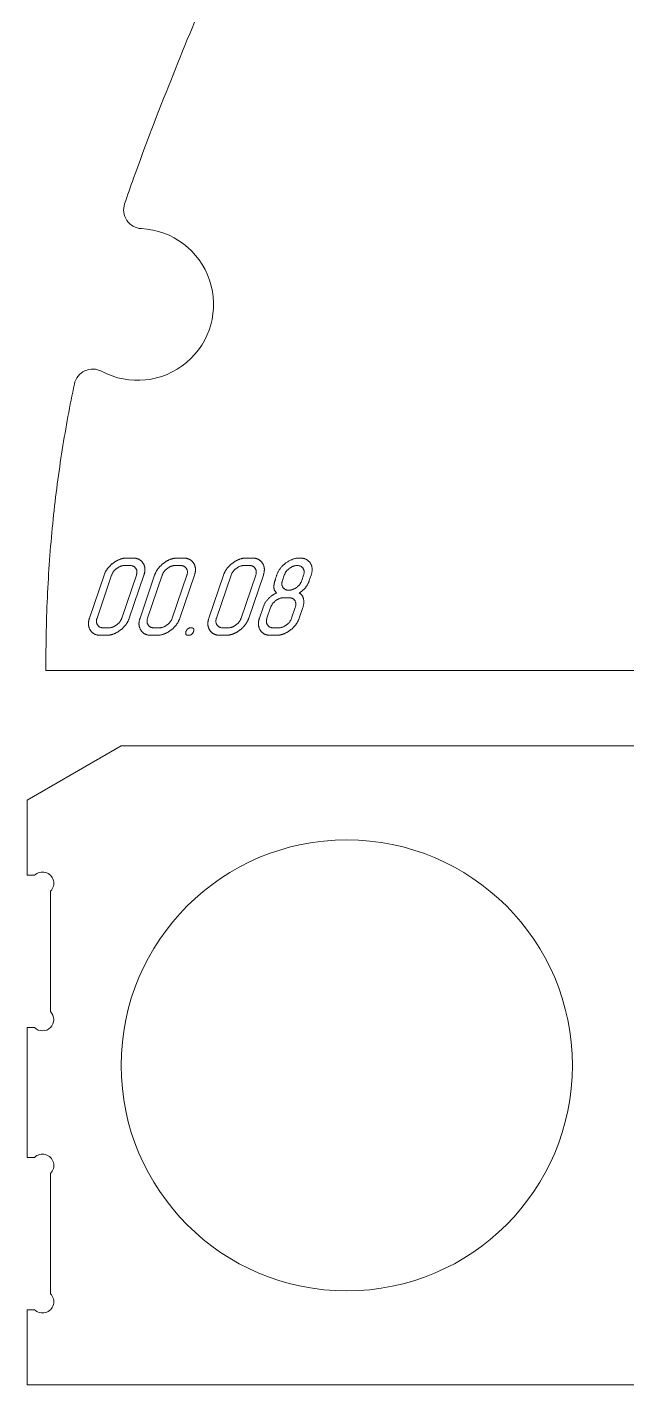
# Model space of a CAD drawing. Header units: millimetres. Extents: x 14 to 1461, y -733 to -10.
# Drawn here: x 727.6 to 887.1, y -732.7 to -371.4 of the extents above; entities that cross this region are included whole.
import ezdxf

# ---------------------------------------------------------------- set-up
doc = ezdxf.new("R2010")
doc.units = ezdxf.units.MM
doc.layers.add('Cut', color=7, linetype='Continuous', lineweight=0)
doc.layers.add('Mark', color=7, linetype='Continuous', lineweight=0)

msp = doc.modelspace()

# ---------------------------------------------------------------- linework, layer by layer
at = {"layer": 'Cut'}
for points in [[(1411.234573, -542.55902), (732.63, -542.55902), (732.623582, -541.231834), (732.621736, -539.909447), (732.624431, -538.591835), (732.631639, -537.278976), (732.643328, -535.970848), (732.659468, -534.667429), (732.68003, -533.368697), (732.704984, -532.074629), (732.734298, -530.785204), (732.767944, -529.500398), (732.80589, -528.220189), (732.848107, -526.944556), (732.894565, -525.673475), (732.945233, -524.406926), (733.000082, -523.144885), (733.059081, -521.88733), (733.1222, -520.634238), (733.189409, -519.385589), (733.260678, -518.141359), (733.335976, -516.901526), (733.415274, -515.666068), (733.498542, -514.434962), (733.585749, -513.208187), (733.676864, -511.98572), (733.77186, -510.767538), (733.870703, -509.55362), (733.973366, -508.343943), (734.079817, -507.138486), (734.190027, -505.937225), (734.303965, -504.740138), (734.421602, -503.547203), (734.542907, -502.358399), (734.667849, -501.173702), (734.796399, -499.99309), (734.928528, -498.816542), (735.064203, -497.644034), (735.203396, -496.475545), (735.346077, -495.311052), (735.492214, -494.150534), (735.641779, -492.993967), (735.794741, -491.841329), (735.951069, -490.692599), (736.110734, -489.547754), (736.273706, -488.406771), (736.439954, -487.269629), (736.609448, -486.136305), (736.782158, -485.006777), (736.958054, -483.881022), (737.137107, -482.759019), (737.319284, -481.640745), (737.504558, -480.526177), (737.692897, -479.415295), (737.884271, -478.308074), (738.078651, -477.204494), (738.276005, -476.104531), (738.476305, -475.008164), (738.679519, -473.91537), (738.885618, -472.826127), (739.094571, -471.740413), (739.306349, -470.658205), (739.520921, -469.579481), (739.738257, -468.504219), (739.958328, -467.432397), (740.181101, -466.363992, -0.5006542895), (747.440506, -462.987421, 1.249657717), (758.027514, -425.018893, -0.4985283117), (753.551555, -418.405332), (753.844294, -417.553049), (754.138038, -416.702707), (754.432765, -415.854289), (754.72845, -415.007777), (755.025071, -414.163154), (755.322604, -413.320404), (755.621025, -412.479507), (755.920312, -411.640449), (756.521389, -409.967775), (757.125646, -408.302243), (757.732898, -406.643715), (758.342957, -404.992054), (758.955636, -403.34712), (759.570748, -401.708777), (760.188106, -400.076885), (760.807524, -398.451306), (761.428815, -396.831903), (762.051791, -395.218537), (762.676266, -393.611071), (763.302052, -392.009365), (763.928963, -390.413282), (764.556813, -388.822684), (765.185413, -387.237433), (765.814577, -385.65739), (766.444118, -384.082417), (767.073849, -382.512377), (767.703583, -380.94713), (768.333134, -379.38654), (768.962314, -377.830467), (769.590937, -376.278774), (770.218815, -374.731323), (770.845761, -373.187975), (771.47159, -371.648592), (772.096113, -370.113036)], [(1067.62932, -732.65666), (727.63, -732.65666), (727.63, -712.6567), (729.587347, -712.6567, 1), (733.829988, -708.414059), (733.829988, -676.399422, 1), (729.587347, -672.156781), (727.63, -672.156781), (727.63, -637.590607), (729.587347, -637.590607, 1), (733.829988, -633.347966), (733.829988, -601.333329, 1), (729.587347, -597.090688), (727.63, -597.090688), (727.63, -577.090728), (752.62995, -562.657), (1042.62937, -562.657)]]:
    msp.add_lwpolyline(points, format="xyb", dxfattribs=at)
msp.add_circle((812.62983, -647.65683), 59.99988, dxfattribs=at)
at = {"layer": 'Mark'}
for points in [[(747.211516, -533.23075), (748.640084, -533.23075), (748.759707, -533.229446), (748.879095, -533.225537), (748.998249, -533.219021), (749.117167, -533.209898), (749.235851, -533.198169), (749.3543, -533.183834), (749.472514, -533.166892), (749.590494, -533.147344), (749.708239, -533.12519), (749.825749, -533.100429), (749.943024, -533.073061), (750.060064, -533.043088), (750.17687, -533.010508), (750.293441, -532.975321), (750.409777, -532.937528), (750.525879, -532.897129), (750.641745, -532.854123), (750.757377, -532.80851), (750.872774, -532.760292), (750.987936, -532.709467), (751.102864, -532.656035), (751.217557, -532.599997), (751.332015, -532.541353), (751.446238, -532.480102), (751.560227, -532.416245), (751.67398, -532.349782), (751.787499, -532.280712), (751.900783, -532.209035), (752.013833, -532.134752), (752.126647, -532.057863), (752.239227, -531.978368), (752.351572, -531.896266), (752.462678, -531.812306), (752.571539, -531.727236), (752.678155, -531.641058), (752.782527, -531.55377), (752.884654, -531.465373), (752.984537, -531.375866), (753.082175, -531.285251), (753.177568, -531.193526), (753.270717, -531.100691), (753.361622, -531.006748), (753.450281, -530.911695), (753.536697, -530.815532), (753.620867, -530.718261), (753.702793, -530.61988), (753.782475, -530.520389), (753.859912, -530.41979), (753.935104, -530.318081), (754.008052, -530.215263), (754.078756, -530.111335), (754.147214, -530.006298), (754.213429, -529.900152), (754.277398, -529.792897), (754.339123, -529.684532), (754.398604, -529.575058), (754.45584, -529.464475), (754.510831, -529.352782), (754.563578, -529.23998), (754.61408, -529.126068), (754.662338, -529.011048), (754.708351, -528.894918), (754.752119, -528.777679), (754.793643, -528.65933), (758.677564, -517.230782), (758.716383, -517.112705), (758.752203, -516.995726), (758.785025, -516.879842), (758.814849, -516.765055), (758.841674, -516.651363), (758.865501, -516.538768), (758.88633, -516.42727), (758.904161, -516.316867), (758.918993, -516.207561), (758.930826, -516.099351), (758.939662, -515.992237), (758.945499, -515.88622), (758.948337, -515.781299), (758.948177, -515.677473), (758.945019, -515.574745), (758.938863, -515.473112), (758.929708, -515.372576), (758.917555, -515.273136), (758.902404, -515.174792), (758.884254, -515.077544), (758.863106, -514.981393), (758.83896, -514.886337), (758.811815, -514.792378), (758.781672, -514.699516), (758.74853, -514.607749), (758.712391, -514.517079), (758.673253, -514.427505), (758.631116, -514.339027), (758.585981, -514.251645), (758.537848, -514.16536), (758.486717, -514.080171), (758.432587, -513.996078), (758.375961, -513.913839), (758.317339, -513.83421), (758.256723, -513.757192), (758.194113, -513.682785), (758.129507, -513.610989), (758.062907, -513.541804), (757.994312, -513.475229), (757.923722, -513.411265), (757.851138, -513.349912), (757.776559, -513.291169), (757.699985, -513.235038), (757.621416, -513.181517), (757.540852, -513.130607), (757.458294, -513.082307), (757.373741, -513.036619), (757.287193, -512.993541), (757.198651, -512.953074), (757.108113, -512.915218), (757.015581, -512.879972), (756.921054, -512.847338), (756.824533, -512.817314), (756.726017, -512.789901), (756.625505, -512.765098), (756.523, -512.742907), (756.418499, -512.723326), (756.312004, -512.706356), (756.203514, -512.691997), (756.093029, -512.680248), (755.980549, -512.671111), (755.866075, -512.664584), (755.749606, -512.660667), (755.631142, -512.659362), (754.202573, -512.659362), (754.08442, -512.66067), (753.966457, -512.664595), (753.848683, -512.671137), (753.731098, -512.680295), (753.613703, -512.69207), (753.496498, -512.706462), (753.379481, -512.72347), (753.262655, -512.743095), (753.146017, -512.765337), (753.029569, -512.790195), (752.913311, -512.81767), (752.797242, -512.847762), (752.681362, -512.88047), (752.565672, -512.915795), (752.450171, -512.953736), (752.334859, -512.994294), (752.219737, -513.037469), (752.104805, -513.083261), (751.990062, -513.131669), (751.875508, -513.182694), (751.761144, -513.236335), (751.646969, -513.292594), (751.532983, -513.351468), (751.419187, -513.41296), (751.305581, -513.477068), (751.192164, -513.543793), (751.078936, -513.613134), (750.965898, -513.685092), (750.853049, -513.759667), (750.740389, -513.836859), (750.627919, -513.916667), (750.515639, -513.999092), (750.404578, -514.083364), (750.295766, -514.168715), (750.189205, -514.255144), (750.084893, -514.342653), (749.982832, -514.431239), (749.88302, -514.520904), (749.785457, -514.611648), (749.690145, -514.703471), (749.597082, -514.796372), (749.50627, -514.890351), (749.417707, -514.985409), (749.331393, -515.081546), (749.24733, -515.178761), (749.165516, -515.277055), (749.085952, -515.376428), (749.008638, -515.476879), (748.933574, -515.578408), (748.86076, -515.681017), (748.790195, -515.784703), (748.72188, -515.889469), (748.655815, -515.995313), (748.592, -516.102235), (748.530434, -516.210236), (748.471118, -516.319316), (748.414053, -516.429474), (748.359236, -516.540711), (748.30667, -516.653026), (748.256354, -516.76642), (748.208287, -516.880893), (748.16247, -516.996444), (748.118903, -517.113073), (748.077585, -517.230782), (744.193665, -528.65933), (744.15488, -528.777311), (744.119079, -528.8942), (744.08626, -529.009997), (744.056425, -529.124703), (744.029572, -529.238317), (744.005703, -529.35084), (743.984817, -529.46227), (743.966914, -529.57261), (743.951994, -529.681857), (743.940058, -529.790013), (743.931104, -529.897077), (743.925133, -530.00305), (743.922146, -530.10793), (743.922141, -530.21172), (743.92512, -530.314417), (743.931081, -530.416023), (743.940026, -530.516537), (743.951954, -530.61596), (743.966865, -530.714291), (743.984759, -530.81153), (744.005636, -530.907678), (744.029497, -531.002734), (744.05634, -531.096698), (744.086166, -531.189571), (744.118976, -531.281352), (744.154768, -531.372041), (744.193544, -531.461639), (744.235303, -531.550145), (744.280045, -531.637559), (744.32777, -531.723882), (744.378478, -531.809113), (744.432169, -531.893252), (744.488341, -531.97554), (744.546493, -532.055215), (744.606624, -532.132278), (744.668735, -532.206728), (744.732826, -532.278566), (744.798895, -532.347792), (744.866945, -532.414406), (744.936974, -532.478407), (745.008982, -532.539796), (745.08297, -532.598573), (745.158937, -532.654737), (745.236884, -532.70829), (745.316811, -532.759229), (745.398716, -532.807557), (745.482602, -532.853272), (745.568467, -532.896375), (745.656311, -532.936866), (745.746135, -532.974744), (745.837938, -533.01001), (745.931721, -533.042664), (746.027483, -533.072705), (746.125225, -533.100135), (746.224946, -533.124951), (746.326647, -533.147156), (746.430328, -533.166748), (746.535987, -533.183728), (746.643627, -533.198096), (746.753246, -533.209851), (746.864844, -533.218994), (746.978422, -533.225525), (747.093979, -533.229443)], [(760.654346, -533.23075), (762.082915, -533.23075), (762.202537, -533.229446), (762.321926, -533.225537), (762.441079, -533.219021), (762.559998, -533.209898), (762.678681, -533.198169), (762.79713, -533.183834), (762.915345, -533.166892), (763.033324, -533.147344), (763.151069, -533.12519), (763.268579, -533.100429), (763.385854, -533.073061), (763.502895, -533.043088), (763.6197, -533.010508), (763.736271, -532.975321), (763.852607, -532.937528), (763.968709, -532.897129), (764.084575, -532.854123), (764.200207, -532.80851), (764.315604, -532.760292), (764.430767, -532.709467), (764.545694, -532.656035), (764.660387, -532.599997), (764.774845, -532.541353), (764.889068, -532.480102), (765.003057, -532.416245), (765.11681, -532.349782), (765.230329, -532.280712), (765.343614, -532.209035), (765.456663, -532.134752), (765.569478, -532.057863), (765.682058, -531.978368), (765.794403, -531.896266), (765.905508, -531.812306), (766.014369, -531.727236), (766.120985, -531.641058), (766.225357, -531.55377), (766.327484, -531.465373), (766.427367, -531.375866), (766.525005, -531.285251), (766.620399, -531.193526), (766.713547, -531.100691), (766.804452, -531.006748), (766.893112, -530.911695), (766.979527, -530.815532), (767.063698, -530.718261), (767.145624, -530.61988), (767.225305, -530.520389), (767.302742, -530.41979), (767.377935, -530.318081), (767.450883, -530.215263), (767.521586, -530.111335), (767.590045, -530.006298), (767.656259, -529.900152), (767.720228, -529.792897), (767.781954, -529.684532), (767.841434, -529.575058), (767.89867, -529.464475), (767.953661, -529.352782), (768.006408, -529.23998), (768.05691, -529.126068), (768.105168, -529.011048), (768.151181, -528.894918), (768.19495, -528.777679), (768.236474, -528.65933), (772.120395, -517.230782), (772.159213, -517.112705), (772.195034, -516.995726), (772.227856, -516.879842), (772.257679, -516.765055), (772.284505, -516.651363), (772.308332, -516.538768), (772.32916, -516.42727), (772.346991, -516.316867), (772.361823, -516.207561), (772.373656, -516.099351), (772.382492, -515.992237), (772.388329, -515.88622), (772.391167, -515.781299), (772.391008, -515.677473), (772.38785, -515.574745), (772.381693, -515.473112), (772.372539, -515.372576), (772.360386, -515.273136), (772.345234, -515.174792), (772.327084, -515.077544), (772.305936, -514.981393), (772.28179, -514.886337), (772.254645, -514.792378), (772.224502, -514.699516), (772.191361, -514.607749), (772.155221, -514.517079), (772.116083, -514.427505), (772.073946, -514.339027), (772.028812, -514.251645), (771.980679, -514.16536), (771.929547, -514.080171), (771.875417, -513.996078), (771.818791, -513.913839), (771.76017, -513.83421), (771.699554, -513.757192), (771.636943, -513.682785), (771.572337, -513.610989), (771.505737, -513.541804), (771.437142, -513.475229), (771.366553, -513.411265), (771.293968, -513.349912), (771.219389, -513.291169), (771.142815, -513.235038), (771.064246, -513.181517), (770.983682, -513.130607), (770.901124, -513.082307), (770.816571, -513.036619), (770.730023, -512.993541), (770.641481, -512.953074), (770.550944, -512.915218), (770.458412, -512.879972), (770.363885, -512.847338), (770.267363, -512.817314), (770.168847, -512.789901), (770.068336, -512.765098), (769.96583, -512.742907), (769.861329, -512.723326), (769.754834, -512.706356), (769.646344, -512.691997), (769.535859, -512.680248), (769.423379, -512.671111), (769.308905, -512.664584), (769.192436, -512.660667), (769.073972, -512.659362), (767.645403, -512.659362), (767.527251, -512.66067), (767.409287, -512.664595), (767.291513, -512.671137), (767.173929, -512.680295), (767.056534, -512.69207), (766.939328, -512.706462), (766.822312, -512.72347), (766.705485, -512.743095), (766.588847, -512.765337), (766.472399, -512.790195), (766.356141, -512.81767), (766.240072, -512.847762), (766.124192, -512.88047), (766.008502, -512.915795), (765.893001, -512.953736), (765.77769, -512.994294), (765.662568, -513.037469), (765.547635, -513.083261), (765.432892, -513.131669), (765.318338, -513.182694), (765.203974, -513.236335), (765.089799, -513.292594), (764.975814, -513.351468), (764.862018, -513.41296), (764.748411, -513.477068), (764.634994, -513.543793), (764.521766, -513.613134), (764.408728, -513.685092), (764.295879, -513.759667), (764.183219, -513.836859), (764.070749, -513.916667), (763.958469, -513.999092), (763.847408, -514.083364), (763.738597, -514.168715), (763.632035, -514.255144), (763.527724, -514.342653), (763.425662, -514.431239), (763.32585, -514.520904), (763.228288, -514.611648), (763.132975, -514.703471), (763.039913, -514.796372), (762.9491, -514.890351), (762.860537, -514.985409), (762.774224, -515.081546), (762.69016, -515.178761), (762.608346, -515.277055), (762.528783, -515.376428), (762.451469, -515.476879), (762.376404, -515.578408), (762.30359, -515.681017), (762.233025, -515.784703), (762.16471, -515.889469), (762.098645, -515.995313), (762.03483, -516.102235), (761.973264, -516.210236), (761.913949, -516.319316), (761.856883, -516.429474), (761.802067, -516.540711), (761.7495, -516.653026), (761.699184, -516.76642), (761.651117, -516.880893), (761.6053, -516.996444), (761.561733, -517.113073), (761.520416, -517.230782), (757.636495, -528.65933), (757.59771, -528.777311), (757.561909, -528.8942), (757.52909, -529.009997), (757.499255, -529.124703), (757.472403, -529.238317), (757.448534, -529.35084), (757.427648, -529.46227), (757.409745, -529.57261), (757.394825, -529.681857), (757.382888, -529.790013), (757.373934, -529.897077), (757.367963, -530.00305), (757.364976, -530.10793), (757.364971, -530.21172), (757.36795, -530.314417), (757.373912, -530.416023), (757.382857, -530.516537), (757.394784, -530.61596), (757.409695, -530.714291), (757.427589, -530.81153), (757.448467, -530.907678), (757.472327, -531.002734), (757.49917, -531.096698), (757.528997, -531.189571), (757.561806, -531.281352), (757.597599, -531.372041), (757.636374, -531.461639), (757.678133, -531.550145), (757.722875, -531.637559), (757.7706, -531.723882), (757.821308, -531.809113), (757.874999, -531.893252), (757.931171, -531.97554), (757.989323, -532.055215), (758.049455, -532.132278), (758.111565, -532.206728), (758.175656, -532.278566), (758.241726, -532.347792), (758.309775, -532.414406), (758.379804, -532.478407), (758.451812, -532.539796), (758.5258, -532.598573), (758.601768, -532.654737), (758.679714, -532.70829), (758.759641, -532.759229), (758.841547, -532.807557), (758.925432, -532.853272), (759.011297, -532.896375), (759.099141, -532.936866), (759.188965, -532.974744), (759.280768, -533.01001), (759.374551, -533.042664), (759.470314, -533.072705), (759.568055, -533.100135), (759.667777, -533.124951), (759.769478, -533.147156), (759.873158, -533.166748), (759.978818, -533.183728), (760.086457, -533.198096), (760.196076, -533.209851), (760.307674, -533.218994), (760.421252, -533.225525), (760.536809, -533.229443)], [(778.968595, -533.23075), (780.397164, -533.23075), (780.516787, -533.229446), (780.636175, -533.225537), (780.755328, -533.219021), (780.874247, -533.209898), (780.99293, -533.198169), (781.11138, -533.183834), (781.229594, -533.166892), (781.347573, -533.147344), (781.465318, -533.12519), (781.582828, -533.100429), (781.700103, -533.073061), (781.817144, -533.043088), (781.933949, -533.010508), (782.05052, -532.975321), (782.166856, -532.937528), (782.282958, -532.897129), (782.398825, -532.854123), (782.514456, -532.80851), (782.629853, -532.760292), (782.745016, -532.709467), (782.859943, -532.656035), (782.974636, -532.599997), (783.089094, -532.541353), (783.203317, -532.480102), (783.317306, -532.416245), (783.43106, -532.349782), (783.544579, -532.280712), (783.657863, -532.209035), (783.770912, -532.134752), (783.883727, -532.057863), (783.996307, -531.978368), (784.108652, -531.896266), (784.219757, -531.812306), (784.328618, -531.727236), (784.435234, -531.641058), (784.539606, -531.55377), (784.641733, -531.465373), (784.741616, -531.375866), (784.839254, -531.285251), (784.934648, -531.193526), (785.027797, -531.100691), (785.118701, -531.006748), (785.207361, -530.911695), (785.293776, -530.815532), (785.377947, -530.718261), (785.459873, -530.61988), (785.539554, -530.520389), (785.616991, -530.41979), (785.692184, -530.318081), (785.765132, -530.215263), (785.835835, -530.111335), (785.904294, -530.006298), (785.970508, -529.900152), (786.034478, -529.792897), (786.096203, -529.684532), (786.155683, -529.575058), (786.212919, -529.464475), (786.26791, -529.352782), (786.320657, -529.23998), (786.371159, -529.126068), (786.419417, -529.011048), (786.46543, -528.894918), (786.509199, -528.777679), (786.550723, -528.65933), (790.434644, -517.230782), (790.473462, -517.112705), (790.509283, -516.995726), (790.542105, -516.879842), (790.571928, -516.765055), (790.598754, -516.651363), (790.622581, -516.538768), (790.64341, -516.42727), (790.66124, -516.316867), (790.676072, -516.207561), (790.687906, -516.099351), (790.696741, -515.992237), (790.702578, -515.88622), (790.705417, -515.781299), (790.705257, -515.677473), (790.702099, -515.574745), (790.695942, -515.473112), (790.686788, -515.372576), (790.674635, -515.273136), (790.659483, -515.174792), (790.641334, -515.077544), (790.620185, -514.981393), (790.596039, -514.886337), (790.568894, -514.792378), (790.538751, -514.699516), (790.50561, -514.607749), (790.46947, -514.517079), (790.430332, -514.427505), (790.388196, -514.339027), (790.343061, -514.251645), (790.294928, -514.16536), (790.243796, -514.080171), (790.189666, -513.996078), (790.13304, -513.913839), (790.074419, -513.83421), (790.013803, -513.757192), (789.951192, -513.682785), (789.886587, -513.610989), (789.819986, -513.541804), (789.751391, -513.475229), (789.680802, -513.411265), (789.608217, -513.349912), (789.533638, -513.291169), (789.457064, -513.235038), (789.378495, -513.181517), (789.297932, -513.130607), (789.215373, -513.082307), (789.13082, -513.036619), (789.044272, -512.993541), (788.95573, -512.953074), (788.865193, -512.915218), (788.772661, -512.879972), (788.678134, -512.847338), (788.581612, -512.817314), (788.483096, -512.789901), (788.382585, -512.765098), (788.280079, -512.742907), (788.175578, -512.723326), (788.069083, -512.706356), (787.960593, -512.691997), (787.850108, -512.680248), (787.737628, -512.671111), (787.623154, -512.664584), (787.506685, -512.660667), (787.388221, -512.659362), (785.959653, -512.659362), (785.8415, -512.66067), (785.723536, -512.664595), (785.605762, -512.671137), (785.488178, -512.680295), (785.370783, -512.69207), (785.253577, -512.706462), (785.136561, -512.72347), (785.019734, -512.743095), (784.903097, -512.765337), (784.786649, -512.790195), (784.67039, -512.81767), (784.554321, -512.847762), (784.438441, -512.88047), (784.322751, -512.915795), (784.20725, -512.953736), (784.091939, -512.994294), (783.976817, -513.037469), (783.861884, -513.083261), (783.747141, -513.131669), (783.632587, -513.182694), (783.518223, -513.236335), (783.404048, -513.292594), (783.290063, -513.351468), (783.176267, -513.41296), (783.06266, -513.477068), (782.949243, -513.543793), (782.836015, -513.613134), (782.722977, -513.685092), (782.610128, -513.759667), (782.497469, -513.836859), (782.384999, -513.916667), (782.272718, -513.999092), (782.161657, -514.083364), (782.052846, -514.168715), (781.946284, -514.255144), (781.841973, -514.342653), (781.739911, -514.431239), (781.640099, -514.520904), (781.542537, -514.611648), (781.447224, -514.703471), (781.354162, -514.796372), (781.263349, -514.890351), (781.174786, -514.985409), (781.088473, -515.081546), (781.004409, -515.178761), (780.922596, -515.277055), (780.843032, -515.376428), (780.765718, -515.476879), (780.690653, -515.578408), (780.617839, -515.681017), (780.547274, -515.784703), (780.478959, -515.889469), (780.412894, -515.995313), (780.349079, -516.102235), (780.287513, -516.210236), (780.228198, -516.319316), (780.171132, -516.429474), (780.116316, -516.540711), (780.063749, -516.653026), (780.013433, -516.76642), (779.965366, -516.880893), (779.919549, -516.996444), (779.875982, -517.113073), (779.834665, -517.230782), (775.950744, -528.65933), (775.911959, -528.777311), (775.876158, -528.8942), (775.843339, -529.009997), (775.813504, -529.124703), (775.786652, -529.238317), (775.762783, -529.35084), (775.741897, -529.46227), (775.723994, -529.57261), (775.709074, -529.681857), (775.697137, -529.790013), (775.688183, -529.897077), (775.682213, -530.00305), (775.679225, -530.10793), (775.67922, -530.21172), (775.682199, -530.314417), (775.688161, -530.416023), (775.697106, -530.516537), (775.709033, -530.61596), (775.723944, -530.714291), (775.741838, -530.81153), (775.762716, -530.907678), (775.786576, -531.002734), (775.813419, -531.096698), (775.843246, -531.189571), (775.876055, -531.281352), (775.911848, -531.372041), (775.950623, -531.461639), (775.992382, -531.550145), (776.037124, -531.637559), (776.084849, -531.723882), (776.135557, -531.809113), (776.189248, -531.893252), (776.24542, -531.97554), (776.303572, -532.055215), (776.363704, -532.132278), (776.425815, -532.206728), (776.489905, -532.278566), (776.555975, -532.347792), (776.624024, -532.414406), (776.694053, -532.478407), (776.766061, -532.539796), (776.840049, -532.598573), (776.916017, -532.654737), (776.993964, -532.70829), (777.07389, -532.759229), (777.155796, -532.807557), (777.239681, -532.853272), (777.325546, -532.896375), (777.41339, -532.936866), (777.503214, -532.974744), (777.595017, -533.01001), (777.6888, -533.042664), (777.784563, -533.072705), (777.882304, -533.100135), (777.982026, -533.124951), (778.083727, -533.147156), (778.187407, -533.166748), (778.293067, -533.183728), (778.400706, -533.198096), (778.510325, -533.209851), (778.621923, -533.218994), (778.735501, -533.225525), (778.851058, -533.229443)], [(792.411425, -533.23075), (793.839994, -533.23075), (793.959637, -533.229446), (794.07903, -533.225536), (794.198173, -533.219019), (794.317066, -533.209895), (794.435709, -533.198164), (794.554103, -533.183826), (794.672246, -533.166882), (794.790139, -533.14733), (794.907781, -533.125172), (795.025174, -533.100407), (795.142317, -533.073035), (795.25921, -533.043056), (795.375853, -533.010471), (795.492246, -532.975278), (795.608389, -532.937479), (795.724281, -532.897073), (795.839924, -532.85406), (795.955317, -532.80844), (796.07046, -532.760213), (796.185352, -532.70938), (796.299995, -532.655939), (796.414388, -532.599892), (796.52853, -532.541238), (796.642423, -532.479977), (796.756065, -532.416109), (796.869458, -532.349634), (796.9826, -532.280553), (797.095493, -532.208864), (797.208135, -532.134569), (797.320528, -532.057667), (797.43267, -531.978158), (797.544562, -531.896042), (797.655215, -531.812069), (797.763637, -531.726988), (797.869828, -531.640799), (797.97379, -531.553502), (798.075522, -531.465096), (798.175023, -531.375583), (798.272294, -531.284962), (798.367335, -531.193233), (798.460146, -531.100395), (798.550726, -531.00645), (798.639077, -530.911397), (798.725197, -530.815236), (798.809087, -530.717966), (798.890747, -530.619589), (798.970177, -530.520104), (799.047377, -530.419511), (799.122346, -530.317809), (799.195085, -530.215), (799.265594, -530.111083), (799.333873, -530.006058), (799.399922, -529.899924), (799.463741, -529.792683), (799.525329, -529.684334), (799.584687, -529.574877), (799.641815, -529.464311), (799.696713, -529.352638), (799.749381, -529.239857), (799.799819, -529.125967), (799.848026, -529.01097), (799.894003, -528.894865), (799.93775, -528.777651), (799.979267, -528.65933), (800.950248, -525.802193), (801.001379, -525.644082), (801.046852, -525.487383), (801.086664, -525.332095), (801.120817, -525.17822), (801.14931, -525.025755), (801.172144, -524.874703), (801.189318, -524.725062), (801.200832, -524.576833), (801.206687, -524.430015), (801.206882, -524.284609), (801.201417, -524.140615), (801.190292, -523.998032), (801.173508, -523.856861), (801.151065, -523.717102), (801.122961, -523.578754), (801.089198, -523.441818), (801.050472, -523.308295), (801.007479, -523.180185), (800.96022, -523.05749), (800.908695, -522.940208), (800.852903, -522.82834), (800.792845, -522.721886), (800.72852, -522.620845), (800.65993, -522.525218), (800.587073, -522.435006), (800.509949, -522.350207), (800.428559, -522.270821), (800.342903, -522.19685), (800.252981, -522.128292), (800.158792, -522.065149), (800.060337, -522.007419), (799.957616, -521.955102), (800.079036, -521.884891), (800.198067, -521.812594), (800.314711, -521.73821), (800.428966, -521.661741), (800.540833, -521.583185), (800.650312, -521.502543), (800.757403, -521.419815), (800.862105, -521.335001), (800.96442, -521.248101), (801.064346, -521.159115), (801.161884, -521.068042), (801.257033, -520.974884), (801.349795, -520.87964), (801.440168, -520.782309), (801.528153, -520.682892), (801.61375, -520.58139), (801.696958, -520.477801), (801.777779, -520.372126), (801.856211, -520.264365), (801.932255, -520.154517), (802.005911, -520.042584), (802.077178, -519.928565), (802.146058, -519.812459), (802.212549, -519.694268), (802.276652, -519.57399), (802.338367, -519.451626), (802.397693, -519.327176), (802.454632, -519.200641), (802.509182, -519.072018), (802.561344, -518.94131), (802.611118, -518.808516), (802.658503, -518.673636), (803.153815, -517.216496), (803.210465, -517.041141), (803.260424, -516.868187), (803.303693, -516.697634), (803.340271, -516.529482), (803.370157, -516.36373), (803.393353, -516.200379), (803.409858, -516.039429), (803.419673, -515.88088), (803.422796, -515.724732), (803.419229, -515.570984), (803.40897, -515.419637), (803.392021, -515.270692), (803.368381, -515.124146), (803.33805, -514.980002), (803.301029, -514.838259), (803.257316, -514.698916), (803.206913, -514.561974), (803.149818, -514.427433), (803.086033, -514.295292), (803.015557, -514.165553), (802.93839, -514.038214), (802.855028, -513.914048), (802.767082, -513.795565), (802.674676, -513.682956), (802.577809, -513.576223), (802.476482, -513.475365), (802.370695, -513.380382), (802.260447, -513.291275), (802.14574, -513.208042), (802.026572, -513.130685), (801.902944, -513.059204), (801.774855, -512.993597), (801.642307, -512.933865), (801.505298, -512.880009), (801.363829, -512.832028), (801.217899, -512.789923), (801.06751, -512.753692), (800.91266, -512.723337), (800.75335, -512.698857), (800.589579, -512.680252), (800.421349, -512.667522), (800.248658, -512.660668), (800.071676, -512.659686), (799.893861, -512.664547), (799.716519, -512.67524), (799.539649, -512.691765), (799.363251, -512.714123), (799.187325, -512.742314), (799.011872, -512.776337), (798.836891, -512.816193), (798.662383, -512.861881), (798.488346, -512.913402), (798.314782, -512.970756), (798.141691, -513.033942), (797.969071, -513.10296), (797.796924, -513.177811), (797.62525, -513.258495), (797.454047, -513.345011), (797.283317, -513.43736), (797.11306, -513.535541), (796.943274, -513.639555), (796.773961, -513.749401), (796.605121, -513.86508), (796.436752, -513.986592), (796.271139, -514.112284), (796.110566, -514.240505), (795.955033, -514.371255), (795.804538, -514.504533), (795.659084, -514.640341), (795.518668, -514.778677), (795.383293, -514.919542), (795.252956, -515.062936), (795.12766, -515.208858), (795.007402, -515.35731), (794.892184, -515.50829), (794.782006, -515.661799), (794.676867, -515.817837), (794.576768, -515.976404), (794.481708, -516.137499), (794.391688, -516.301124), (794.306707, -516.467277), (794.226765, -516.635959), (794.151863, -516.80717), (794.082001, -516.980909), (794.017178, -517.157178), (793.98628, -517.247165), (793.955482, -517.338348), (793.895823, -517.51701), (793.838749, -517.690735), (793.784259, -517.859522), (793.732355, -518.02337), (793.683035, -518.182281), (793.6363, -518.336254), (793.592149, -518.485289), (793.550584, -518.629386), (793.511603, -518.768545), (793.475206, -518.902766), (793.441395, -519.032049), (793.410168, -519.156394), (793.381526, -519.275801), (793.355469, -519.39027), (793.331996, -519.499801), (793.311108, -519.604394), (793.292805, -519.704049), (793.277087, -519.798766), (793.263953, -519.888546), (793.253404, -519.973387), (793.249099, -520.013956), (793.248124, -520.023905), (793.24682, -520.036861), (793.244036, -520.065729), (793.235596, -520.179701), (793.231467, -520.29127), (793.23165, -520.400437), (793.236143, -520.507202), (793.244948, -520.611565), (793.258063, -520.713525), (793.27549, -520.813083), (793.297228, -520.910239), (793.323277, -521.004993), (793.353638, -521.097344), (793.388309, -521.187293), (793.427292, -521.274839), (793.470585, -521.359984), (793.51819, -521.442726), (793.570106, -521.523066), (793.626333, -521.601003), (793.686872, -521.676538), (793.751721, -521.749671), (793.820882, -521.820402), (793.894354, -521.88873), (793.972137, -521.954656), (793.833557, -522.006474), (793.695608, -522.063712), (793.558289, -522.126371), (793.4216, -522.194451), (793.285542, -522.267951), (793.150115, -522.346873), (793.015318, -522.431215), (792.881151, -522.520978), (792.747614, -522.616162), (792.614708, -522.716766), (792.482433, -522.822791), (792.350788, -522.934237), (792.219773, -523.051104), (792.089389, -523.173392), (791.959635, -523.3011), (791.830511, -523.434229), (791.704027, -523.570828), (791.582191, -523.708948), (791.465003, -523.848587), (791.352464, -523.989746), (791.244573, -524.132424), (791.14133, -524.276623), (791.042735, -524.422341), (790.948789, -524.569579), (790.85949, -524.718336), (790.77484, -524.868614), (790.694839, -525.020411), (790.619485, -525.173728), (790.54878, -525.328564), (790.482723, -525.484921), (790.421315, -525.642797), (790.364554, -525.802193), (789.393574, -528.65933), (789.35479, -528.777311), (789.318988, -528.8942), (789.28617, -529.009997), (789.256334, -529.124703), (789.229482, -529.238317), (789.205613, -529.35084), (789.184727, -529.46227), (789.166824, -529.57261), (789.151904, -529.681857), (789.139967, -529.790013), (789.131013, -529.897077), (789.125043, -530.00305), (789.122055, -530.10793), (789.122051, -530.21172), (789.125029, -530.314417), (789.130991, -530.416023), (789.139936, -530.516537), (789.151864, -530.61596), (789.166775, -530.714291), (789.184669, -530.81153), (789.205546, -530.907678), (789.229406, -531.002734), (789.256249, -531.096698), (789.286076, -531.189571), (789.318885, -531.281352), (789.354678, -531.372041), (789.393454, -531.461639), (789.435212, -531.550145), (789.479954, -531.637559), (789.527679, -531.723882), (789.578387, -531.809113), (789.632078, -531.893252), (789.688251, -531.97554), (789.746403, -532.055215), (789.806534, -532.132278), (789.868645, -532.206728), (789.932735, -532.278566), (789.998805, -532.347792), (790.066854, -532.414406), (790.136883, -532.478407), (790.208892, -532.539796), (790.28288, -532.598573), (790.358847, -532.654737), (790.436794, -532.70829), (790.51672, -532.759229), (790.598626, -532.807557), (790.682511, -532.853272), (790.768376, -532.896375), (790.856221, -532.936866), (790.946044, -532.974744), (791.037848, -533.01001), (791.131631, -533.042664), (791.227393, -533.072705), (791.325135, -533.100135), (791.424856, -533.124951), (791.526557, -533.147156), (791.630237, -533.166748), (791.735897, -533.183728), (791.843536, -533.198096), (791.953155, -533.209851), (792.064753, -533.218994), (792.178331, -533.225525), (792.293889, -533.229443)], [(747.891202, -531.230754), (749.31977, -531.230754), (749.452806, -531.22781), (749.585452, -531.218981), (749.717709, -531.204265), (749.849575, -531.183662), (749.981052, -531.157174), (750.112139, -531.124798), (750.242836, -531.086537), (750.373144, -531.042389), (750.503062, -530.992355), (750.63259, -530.936434), (750.761728, -530.874627), (750.890477, -530.806933), (751.018836, -530.733353), (751.146805, -530.653887), (751.274385, -530.568534), (751.401574, -530.477295), (751.526014, -530.381898), (751.645343, -530.284071), (751.759562, -530.183813), (751.86867, -530.081126), (751.972668, -529.976008), (752.071556, -529.86846), (752.165333, -529.758483), (752.254, -529.646075), (752.337557, -529.531237), (752.416003, -529.413969), (752.489339, -529.294271), (752.557564, -529.172143), (752.620679, -529.047585), (752.678684, -528.920597), (752.731578, -528.791178), (752.779362, -528.65933), (756.663283, -517.230782), (756.704935, -517.099465), (756.739824, -516.970526), (756.767951, -516.843965), (756.789315, -516.719782), (756.803916, -516.597977), (756.811755, -516.478549), (756.812831, -516.361499), (756.807144, -516.246827), (756.794694, -516.134533), (756.775482, -516.024616), (756.749508, -515.917077), (756.71677, -515.811916), (756.67727, -515.709132), (756.631007, -515.608727), (756.577982, -515.510699), (756.518194, -515.415049), (756.452852, -515.323539), (756.383167, -515.237934), (756.309137, -515.158232), (756.230764, -515.084434), (756.148047, -515.01654), (756.060985, -514.95455), (755.96958, -514.898463), (755.873831, -514.848281), (755.773738, -514.804002), (755.669301, -514.765627), (755.56052, -514.733156), (755.447395, -514.706589), (755.329926, -514.685925), (755.208113, -514.671166), (755.081956, -514.66231), (754.951456, -514.659358), (753.522887, -514.659358), (753.392879, -514.66232), (753.263066, -514.671204), (753.133449, -514.686012), (753.004026, -514.706742), (752.8748, -514.733396), (752.745768, -514.765972), (752.616932, -514.804472), (752.488291, -514.848895), (752.359845, -514.89924), (752.231595, -514.955509), (752.10354, -515.0177), (751.97568, -515.085815), (751.848016, -515.159853), (751.720547, -515.239813), (751.593273, -515.325697), (751.466195, -515.417504), (751.341782, -515.513432), (751.222505, -515.611681), (751.108363, -515.71225), (750.999357, -515.815139), (750.895487, -515.920348), (750.796752, -516.027878), (750.703153, -516.137727), (750.61469, -516.249897), (750.531362, -516.364387), (750.45317, -516.481197), (750.380114, -516.600327), (750.312193, -516.721778), (750.249408, -516.845549), (750.191759, -516.971639), (750.139245, -517.10005), (750.091867, -517.230782), (746.207946, -528.65933), (746.166296, -528.790593), (746.131358, -528.919484), (746.10313, -529.046002), (746.081614, -529.170148), (746.066809, -529.291921), (746.058716, -529.411322), (746.057333, -529.52835), (746.062662, -529.643006), (746.074702, -529.755289), (746.093453, -529.865199), (746.118916, -529.972738), (746.15109, -530.077903), (746.189975, -530.180696), (746.235571, -530.281116), (746.287878, -530.379164), (746.346897, -530.47484), (746.411405, -530.566376), (746.480182, -530.652007), (746.553226, -530.731732), (746.630539, -530.805552), (746.712119, -530.873466), (746.797968, -530.935475), (746.888085, -530.991578), (746.98247, -531.041775), (747.081123, -531.086067), (747.184045, -531.124453), (747.291234, -531.156934), (747.402691, -531.183509), (747.518417, -531.204178), (747.63841, -531.218942), (747.762672, -531.227801)], [(761.334032, -531.230754), (762.762601, -531.230754), (762.895636, -531.22781), (763.028283, -531.218981), (763.160539, -531.204265), (763.292405, -531.183662), (763.423882, -531.157174), (763.554969, -531.124798), (763.685667, -531.086537), (763.815974, -531.042389), (763.945892, -530.992355), (764.07542, -530.936434), (764.204559, -530.874627), (764.333307, -530.806933), (764.461666, -530.733353), (764.589635, -530.653887), (764.717215, -530.568534), (764.844405, -530.477295), (764.968844, -530.381898), (765.088173, -530.284071), (765.202392, -530.183813), (765.3115, -530.081126), (765.415499, -529.976008), (765.514386, -529.86846), (765.608163, -529.758483), (765.69683, -529.646075), (765.780387, -529.531237), (765.858833, -529.413969), (765.932169, -529.294271), (766.000394, -529.172143), (766.063509, -529.047585), (766.121514, -528.920597), (766.174408, -528.791178), (766.222192, -528.65933), (770.106113, -517.230782), (770.147765, -517.099465), (770.182654, -516.970526), (770.210781, -516.843965), (770.232145, -516.719782), (770.246746, -516.597977), (770.254585, -516.478549), (770.255661, -516.361499), (770.249974, -516.246827), (770.237525, -516.134533), (770.218313, -516.024616), (770.192338, -515.917077), (770.1596, -515.811916), (770.1201, -515.709132), (770.073837, -515.608727), (770.020812, -515.510699), (769.961024, -515.415049), (769.895682, -515.323539), (769.825997, -515.237934), (769.751967, -515.158232), (769.673594, -515.084434), (769.590877, -515.01654), (769.503816, -514.95455), (769.41241, -514.898463), (769.316661, -514.848281), (769.216568, -514.804002), (769.112131, -514.765627), (769.00335, -514.733156), (768.890225, -514.706589), (768.772756, -514.685925), (768.650943, -514.671166), (768.524787, -514.66231), (768.394286, -514.659358), (766.965717, -514.659358), (766.835709, -514.66232), (766.705896, -514.671204), (766.576279, -514.686012), (766.446857, -514.706742), (766.31763, -514.733396), (766.188598, -514.765972), (766.059762, -514.804472), (765.931121, -514.848895), (765.802676, -514.89924), (765.674425, -514.955509), (765.54637, -515.0177), (765.418511, -515.085815), (765.290846, -515.159853), (765.163377, -515.239813), (765.036103, -515.325697), (764.909025, -515.417504), (764.784612, -515.513432), (764.665335, -515.611681), (764.551193, -515.71225), (764.442187, -515.815139), (764.338317, -515.920348), (764.239582, -516.027878), (764.145983, -516.137727), (764.05752, -516.249897), (763.974192, -516.364387), (763.896, -516.481197), (763.822944, -516.600327), (763.755023, -516.721778), (763.692238, -516.845549), (763.634589, -516.971639), (763.582075, -517.10005), (763.534697, -517.230782), (759.650777, -528.65933), (759.609127, -528.790593), (759.574188, -528.919484), (759.545961, -529.046002), (759.524445, -529.170148), (759.50964, -529.291921), (759.501546, -529.411322), (759.500163, -529.52835), (759.505492, -529.643006), (759.517532, -529.755289), (759.536284, -529.865199), (759.561746, -529.972738), (759.59392, -530.077903), (759.632805, -530.180696), (759.678401, -530.281116), (759.730708, -530.379164), (759.789727, -530.47484), (759.854236, -530.566376), (759.923012, -530.652007), (759.996056, -530.731732), (760.073369, -530.805552), (760.15495, -530.873466), (760.240799, -530.935475), (760.330915, -530.991578), (760.4253, -531.041775), (760.523954, -531.086067), (760.626875, -531.124453), (760.734064, -531.156934), (760.845522, -531.183509), (760.961247, -531.204178), (761.081241, -531.218942), (761.205502, -531.227801)], [(779.648281, -531.230754), (781.07685, -531.230754), (781.209886, -531.22781), (781.342532, -531.218981), (781.474788, -531.204265), (781.606654, -531.183662), (781.738131, -531.157174), (781.869218, -531.124798), (781.999916, -531.086537), (782.130223, -531.042389), (782.260141, -530.992355), (782.389669, -530.936434), (782.518808, -530.874627), (782.647556, -530.806933), (782.775915, -530.733353), (782.903885, -530.653887), (783.031464, -530.568534), (783.158654, -530.477295), (783.283093, -530.381898), (783.402422, -530.284071), (783.516641, -530.183813), (783.62575, -530.081126), (783.729748, -529.976008), (783.828635, -529.86846), (783.922413, -529.758483), (784.011079, -529.646075), (784.094636, -529.531237), (784.173082, -529.413969), (784.246418, -529.294271), (784.314643, -529.172143), (784.377758, -529.047585), (784.435763, -528.920597), (784.488657, -528.791178), (784.536441, -528.65933), (788.420362, -517.230782), (788.462014, -517.099465), (788.496903, -516.970526), (788.52503, -516.843965), (788.546394, -516.719782), (788.560995, -516.597977), (788.568834, -516.478549), (788.56991, -516.361499), (788.564223, -516.246827), (788.551774, -516.134533), (788.532562, -516.024616), (788.506587, -515.917077), (788.47385, -515.811916), (788.434349, -515.709132), (788.388087, -515.608727), (788.335061, -515.510699), (788.275273, -515.415049), (788.209931, -515.323539), (788.140246, -515.237934), (788.066217, -515.158232), (787.987843, -515.084434), (787.905126, -515.01654), (787.818065, -514.95455), (787.72666, -514.898463), (787.63091, -514.848281), (787.530817, -514.804002), (787.42638, -514.765627), (787.317599, -514.733156), (787.204474, -514.706589), (787.087005, -514.685925), (786.965193, -514.671166), (786.839036, -514.66231), (786.708535, -514.659358), (785.279966, -514.659358), (785.149958, -514.66232), (785.020145, -514.671204), (784.890528, -514.686012), (784.761106, -514.706742), (784.631879, -514.733396), (784.502847, -514.765972), (784.374011, -514.804472), (784.24537, -514.848895), (784.116925, -514.89924), (783.988674, -514.955509), (783.860619, -515.0177), (783.73276, -515.085815), (783.605095, -515.159853), (783.477626, -515.239813), (783.350353, -515.325697), (783.223274, -515.417504), (783.098861, -515.513432), (782.979584, -515.611681), (782.865442, -515.71225), (782.756436, -515.815139), (782.652566, -515.920348), (782.553831, -516.027878), (782.460232, -516.137727), (782.371769, -516.249897), (782.288441, -516.364387), (782.210249, -516.481197), (782.137193, -516.600327), (782.069272, -516.721778), (782.006487, -516.845549), (781.948838, -516.971639), (781.896324, -517.10005), (781.848946, -517.230782), (777.965026, -528.65933), (777.923376, -528.790593), (777.888437, -528.919484), (777.86021, -529.046002), (777.838694, -529.170148), (777.823889, -529.291921), (777.815795, -529.411322), (777.814413, -529.52835), (777.819741, -529.643006), (777.831781, -529.755289), (777.850533, -529.865199), (777.875995, -529.972738), (777.908169, -530.077903), (777.947054, -530.180696), (777.99265, -530.281116), (778.044958, -530.379164), (778.103976, -530.47484), (778.168485, -530.566376), (778.237261, -530.652007), (778.310306, -530.731732), (778.387618, -530.805552), (778.469199, -530.873466), (778.555048, -530.935475), (778.645165, -530.991578), (778.73955, -531.041775), (778.838203, -531.086067), (778.941124, -531.124453), (779.048313, -531.156934), (779.159771, -531.183509), (779.275496, -531.204178), (779.39549, -531.218942), (779.519751, -531.227801)], [(800.644221, -518.673636), (801.139533, -517.216496), (801.181203, -517.085207), (801.216148, -516.956352), (801.244366, -516.829931), (801.265858, -516.705943), (801.280624, -516.584389), (801.288664, -516.465268), (801.289978, -516.348581), (801.284566, -516.234327), (801.272428, -516.122507), (801.253564, -516.01312), (801.227974, -515.906167), (801.195657, -515.801648), (801.156615, -515.699562), (801.110846, -515.59991), (801.058352, -515.502691), (800.999131, -515.407906), (800.934302, -515.317261), (800.86498, -515.232465), (800.791166, -515.153516), (800.712859, -515.080416), (800.630061, -515.013164), (800.54277, -514.951759), (800.450988, -514.896203), (800.354713, -514.846495), (800.253946, -514.802635), (800.148686, -514.764623), (800.038935, -514.732458), (799.924691, -514.706142), (799.805955, -514.685674), (799.682728, -514.671054), (799.555007, -514.662282), (799.422795, -514.659358), (799.292824, -514.662292), (799.163124, -514.671093), (799.033694, -514.685761), (798.904534, -514.706296), (798.775644, -514.732698), (798.647025, -514.764968), (798.518676, -514.803105), (798.390598, -514.847109), (798.26279, -514.89698), (798.135252, -514.952719), (798.007984, -515.014324), (797.880987, -515.081797), (797.75426, -515.155137), (797.627803, -515.234345), (797.501617, -515.319419), (797.375701, -515.410361), (797.25245, -515.505424), (797.13426, -515.602864), (797.021131, -515.702679), (796.913062, -515.804871), (796.810054, -515.909438), (796.712107, -516.016381), (796.61922, -516.125701), (796.531394, -516.237396), (796.448629, -516.351468), (796.370925, -516.467915), (796.298281, -516.586739), (796.230698, -516.707938), (796.168175, -516.831513), (796.110713, -516.957465), (796.058312, -517.085792), (796.010972, -517.216496), (795.51566, -518.673636), (795.473316, -518.806945), (795.437746, -518.937623), (795.40895, -519.065668), (795.386929, -519.19108), (795.371681, -519.313861), (795.363207, -519.434008), (795.361507, -519.551524), (795.366581, -519.666407), (795.378429, -519.778658), (795.397052, -519.888277), (795.422448, -519.995263), (795.454618, -520.099616), (795.493562, -520.201338), (795.539281, -520.300427), (795.591773, -520.396884), (795.651039, -520.490708), (795.715898, -520.580325), (795.785168, -520.664161), (795.858849, -520.742215), (795.936941, -520.814487), (796.019445, -520.880977), (796.106359, -520.941685), (796.197684, -520.996612), (796.293421, -521.045757), (796.393569, -521.08912), (796.498127, -521.126702), (796.607097, -521.158501), (796.720478, -521.184519), (796.83827, -521.204756), (796.960473, -521.21921), (797.087087, -521.227883), (797.218112, -521.230774), (797.34931, -521.227832), (797.480181, -521.219006), (797.610725, -521.204297), (797.740941, -521.183703), (797.870831, -521.157226), (798.000394, -521.124866), (798.12963, -521.086621), (798.258539, -521.042493), (798.387121, -520.992481), (798.515377, -520.936585), (798.643305, -520.874805), (798.770906, -520.807142), (798.89818, -520.733594), (799.025127, -520.654163), (799.151748, -520.568849), (799.278041, -520.47765), (799.401624, -520.382346), (799.520114, -520.284717), (799.633512, -520.18476), (799.741816, -520.082478), (799.845027, -519.977869), (799.943146, -519.870934), (800.036172, -519.761672), (800.124104, -519.650085), (800.206944, -519.536171), (800.284691, -519.41993), (800.357345, -519.301364), (800.424906, -519.180471), (800.487374, -519.057251), (800.54475, -518.931706), (800.597032, -518.803834)], [(793.091111, -531.230754), (794.51968, -531.230754), (794.652608, -531.227812), (794.785097, -531.218986), (794.917148, -531.204277), (795.04876, -531.183683), (795.179933, -531.157206), (795.310668, -531.124846), (795.440964, -531.086601), (795.570822, -531.042473), (795.700241, -530.992461), (795.829222, -530.936565), (795.957764, -530.874785), (796.085867, -530.807122), (796.213532, -530.733574), (796.340758, -530.654143), (796.467546, -530.568829), (796.593895, -530.47763), (796.717497, -530.382271), (796.836045, -530.284473), (796.949538, -530.184238), (797.057977, -530.081565), (797.161361, -529.976454), (797.259691, -529.868905), (797.352966, -529.758918), (797.441186, -529.646494), (797.524352, -529.531631), (797.602463, -529.41433), (797.67552, -529.294592), (797.743522, -529.172415), (797.80647, -529.047801), (797.864363, -528.920748), (797.917202, -528.791258), (797.964986, -528.65933), (798.935966, -525.802193), (798.977671, -525.670797), (799.012664, -525.541786), (799.040945, -525.415161), (799.062514, -525.290922), (799.077371, -525.169068), (799.085515, -525.0496), (799.086948, -524.932517), (799.081668, -524.81782), (799.069677, -524.705508), (799.050973, -524.595583), (799.025557, -524.488042), (798.993429, -524.382888), (798.954589, -524.280119), (798.909037, -524.179735), (798.856773, -524.081737), (798.797797, -523.986125), (798.733269, -523.894656), (798.66435, -523.809089), (798.591039, -523.729422), (798.513338, -523.655657), (798.431246, -523.587793), (798.344763, -523.52583), (798.253889, -523.469769), (798.158624, -523.419608), (798.058967, -523.375349), (797.95492, -523.336991), (797.846482, -523.304535), (797.733652, -523.277979), (797.616432, -523.257325), (797.494821, -523.242572), (797.368818, -523.23372), (797.238425, -523.23077), (795.809856, -523.23077), (795.679848, -523.233731), (795.550035, -523.242616), (795.420418, -523.257423), (795.290995, -523.278154), (795.161769, -523.304807), (795.032737, -523.337384), (794.903901, -523.375883), (794.77526, -523.420306), (794.646814, -523.470652), (794.518564, -523.52692), (794.390509, -523.589112), (794.262649, -523.657227), (794.134985, -523.731264), (794.007516, -523.811225), (793.880242, -523.897109), (793.753164, -523.988915), (793.628751, -524.084844), (793.509474, -524.183092), (793.395332, -524.283661), (793.286326, -524.38655), (793.182456, -524.491759), (793.083721, -524.599289), (792.990122, -524.709138), (792.901659, -524.821308), (792.818331, -524.935798), (792.740139, -525.052608), (792.667083, -525.171738), (792.599162, -525.293189), (792.536377, -525.41696), (792.478728, -525.543051), (792.426214, -525.671462), (792.378836, -525.802193), (791.407856, -528.65933), (791.366206, -528.790593), (791.331267, -528.919484), (791.30304, -529.046002), (791.281524, -529.170148), (791.266719, -529.291921), (791.258625, -529.411322), (791.257243, -529.52835), (791.262572, -529.643006), (791.274612, -529.755289), (791.293363, -529.865199), (791.318825, -529.972738), (791.350999, -530.077903), (791.389884, -530.180696), (791.43548, -530.281116), (791.487788, -530.379164), (791.546807, -530.47484), (791.611315, -530.566376), (791.680091, -530.652007), (791.753136, -530.731732), (791.830448, -530.805552), (791.912029, -530.873466), (791.997878, -530.935475), (792.087995, -530.991578), (792.18238, -531.041775), (792.281033, -531.086067), (792.383954, -531.124453), (792.491143, -531.156934), (792.602601, -531.183509), (792.718326, -531.204178), (792.83832, -531.218942), (792.962582, -531.227801)], [(771.205441, -531.230754), (771.143586, -531.23173), (771.08302, -531.23466), (771.023744, -531.239543), (770.965758, -531.246378), (770.909061, -531.255168), (770.853654, -531.26591), (770.799537, -531.278605), (770.746709, -531.293253), (770.69517, -531.309855), (770.644921, -531.32841), (770.595962, -531.348917), (770.548292, -531.371378), (770.501912, -531.395792), (770.456822, -531.422159), (770.413021, -531.45048), (770.37051, -531.480753), (770.329288, -531.51298), (770.289356, -531.547159), (770.250713, -531.583292), (770.21336, -531.621378), (770.177297, -531.661417), (770.142523, -531.703409), (770.109039, -531.747354), (770.076844, -531.793252), (770.045939, -531.841104), (770.016323, -531.890908), (769.987997, -531.942666), (769.960961, -531.996377), (769.935214, -532.052041), (769.910757, -532.109658), (769.88759, -532.169228), (769.865712, -532.230752), (769.845773, -532.292275), (769.828451, -532.351845), (769.813747, -532.409462), (769.80166, -532.465126), (769.792189, -532.518837), (769.785336, -532.570595), (769.7811, -532.620399), (769.779481, -532.668251), (769.780479, -532.714149), (769.784095, -532.758094), (769.790327, -532.800086), (769.799176, -532.840125), (769.810643, -532.878211), (769.824726, -532.914344), (769.841427, -532.948524), (769.860745, -532.98075), (769.88268, -533.011023), (769.907232, -533.039344), (769.934401, -533.065711), (769.964187, -533.090125), (769.99659, -533.112586), (770.031611, -533.133093), (770.069248, -533.151648), (770.109503, -533.16825), (770.152375, -533.182898), (770.197863, -533.195593), (770.245969, -533.206336), (770.296692, -533.215125), (770.350032, -533.22196), (770.405989, -533.226843), (770.464564, -533.229773), (770.525755, -533.23075), (770.588489, -533.229773), (770.649906, -533.226843), (770.710006, -533.22196), (770.768789, -533.215125), (770.826255, -533.206336), (770.882404, -533.195593), (770.937236, -533.182898), (770.990751, -533.16825), (771.042949, -533.151648), (771.09383, -533.133093), (771.143393, -533.112586), (771.19164, -533.090125), (771.23857, -533.065711), (771.284182, -533.039344), (771.328478, -533.011023), (771.371456, -532.98075), (771.413118, -532.948524), (771.453462, -532.914344), (771.492489, -532.878211), (771.5302, -532.840125), (771.566593, -532.800086), (771.601669, -532.758094), (771.635428, -532.714149), (771.66787, -532.668251), (771.698995, -532.620399), (771.728803, -532.570595), (771.757294, -532.518837), (771.784468, -532.465126), (771.810325, -532.409462), (771.834865, -532.351845), (771.858088, -532.292275), (771.879993, -532.230752), (771.899904, -532.169228), (771.91717, -532.109658), (771.931792, -532.052041), (771.943769, -531.996377), (771.953102, -531.942666), (771.95979, -531.890908), (771.963834, -531.841104), (771.965233, -531.793252), (771.963987, -531.747354), (771.960097, -531.703409), (771.953562, -531.661417), (771.944383, -531.621378), (771.932559, -531.583292), (771.918091, -531.547159), (771.900978, -531.51298), (771.881221, -531.480753), (771.858819, -531.45048), (771.833772, -531.422159), (771.806081, -531.395792), (771.775745, -531.371378), (771.742765, -531.348917), (771.70714, -531.32841), (771.668871, -531.309855), (771.627957, -531.293253), (771.584398, -531.278605), (771.538195, -531.26591), (771.489348, -531.255168), (771.437855, -531.246378), (771.383719, -531.239543), (771.326937, -531.23466), (771.267511, -531.23173)]]:
    msp.add_lwpolyline(points, close=True, dxfattribs=at)

doc.saveas('drawing.dxf')
